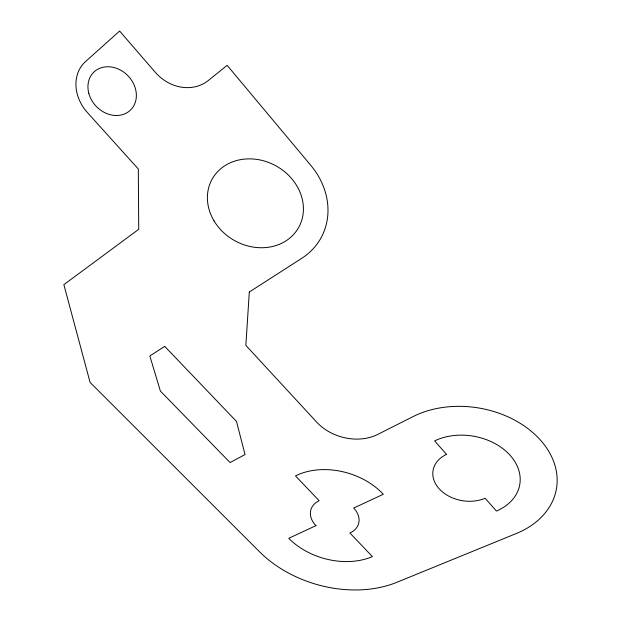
<?xml version="1.0" encoding="UTF-8"?>
<svg xmlns="http://www.w3.org/2000/svg" width="621" height="621" viewBox="0 0 621 621"><rect width="100%" height="100%" fill="white"/><g stroke="black" fill="none" stroke-linecap="round" stroke-linejoin="round"><path stroke-width="0.93" d="M249.308 292.017L245.854 345.377L316.694 422.133A44.914 34.861 16 0 0 377.762 434.405L413.19 416.536A89.905 66.548 9.6 0 1 540.767 440.452A89.905 66.548 9.6 0 1 516.245 533.548L396.881 582.296A103.707 74.046 16.3 0 1 259.64 551.875L90.092 382.427L63.862 284.651L138.724 229.304L138.328 168.997L87.398 112.548A39.558 33.068 46.2 0 1 85.566 61.533L119.628 31.05L155.227 72.238A41.017 36.002 49.2 0 0 208.439 80.419L227.146 65.329L310.826 165.403A74.373 64.142 29.2 0 1 301.837 258.258L249.308 292.017M164.736 346.378L149.84 355.957L160.389 391.098L230.08 462.552L245.047 454.541L236.469 421.411L164.736 346.378M315.942 525.645L288.757 538.314A62.154 44.332 16.3 0 0 372.398 556.602L349.879 532.981A24.848 17.714 16.3 0 0 353.722 508.048L383.281 494.285A62.154 44.332 16.3 0 0 295.48 475.896L319.124 500.705A24.848 17.714 16.3 0 0 315.942 525.645M446.507 454.362L434.63 440.887A53.895 39.868 9.6 0 1 510.384 455.612A53.895 39.868 9.6 0 1 496.443 511.06L485.133 498.221A33.674 24.902 9.6 0 1 438.931 488.494A33.674 24.902 9.6 0 1 446.507 454.362M88.819 93.375A26.369 22.038 46.1 0 0 129.424 111.027A26.369 22.038 46.1 0 0 118.215 68.97A26.369 22.038 46.1 0 0 88.819 93.375M214.035 220.859A49.556 42.717 29.2 0 0 297.211 229.871A49.556 42.717 29.2 0 0 254.983 159.17A49.556 42.717 29.2 0 0 214.035 220.859"/></g></svg>
